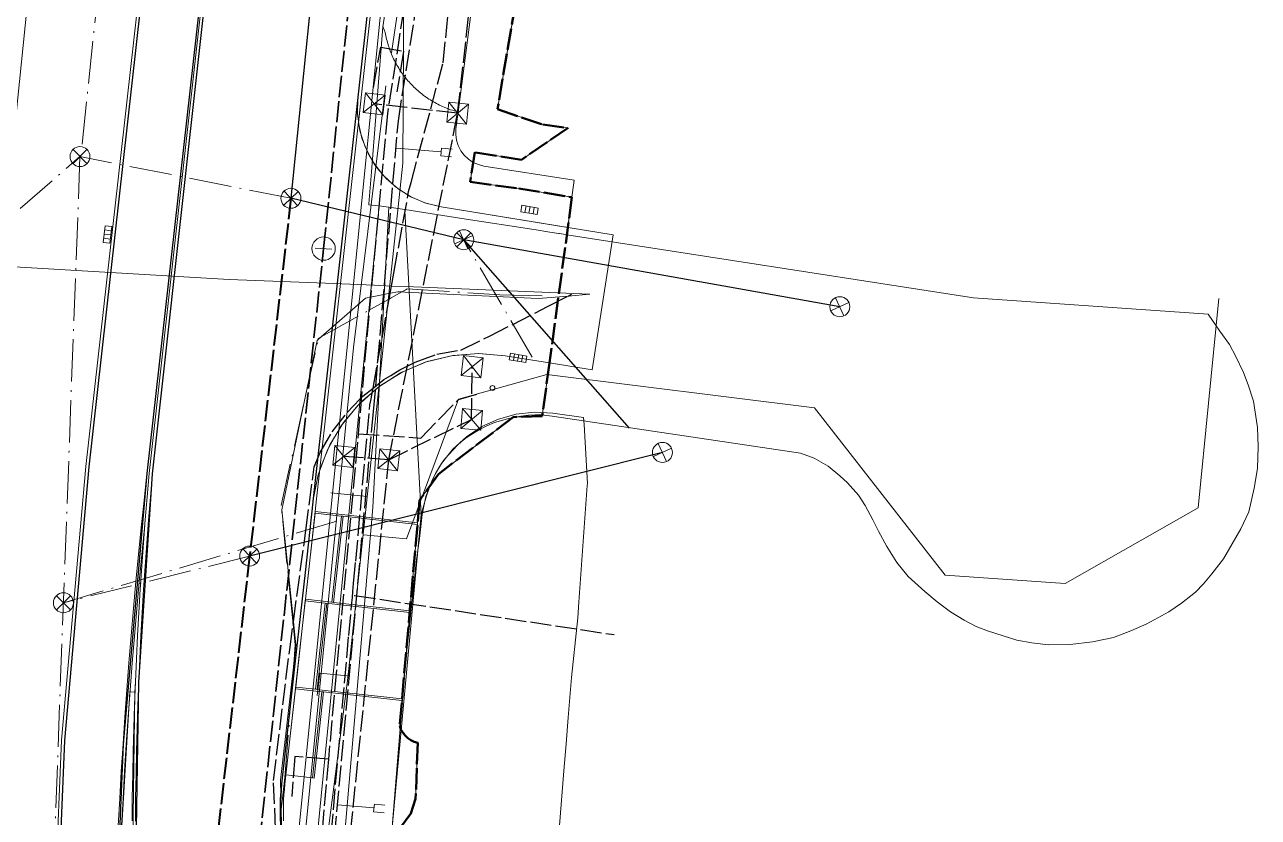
# Model space of a CAD drawing. Header units: metres. Extents: x 105014 to 106600, y 111320 to 118425.
# Drawn here: x 105942.9 to 106016.9, y 114890.5 to 114938.1 of the extents above; entities that cross this region are included whole.
import ezdxf

# ---------------------------------------------------------------- set-up
doc = ezdxf.new("R2010")
doc.units = ezdxf.units.M
doc.linetypes.add('DASHDOT', pattern=[3.556, 2.54, -0.508, 0, -0.508])
doc.linetypes.add('DASHED', pattern=[1.524, 1.27, -0.254])
for name, color, linetype, lineweight in [('00-BASE-LIMITE', 7, 'DASHED', 50), ('00-BASE-UE', 42, 'DASHED', 25), ('10-PAV-BOCACALLE', 9, 'CONTINUOUS', 13), ('10-PAV-CALZADA-BRT', 12, 'CONTINUOUS', 30), ('10-PAV-CALZADA-MIXTA', 8, 'CONTINUOUS', 30), ('10-PAV-SARDINEL', 252, 'CONTINUOUS', 13), ('20-EP-ZONA-DURA', 253, 'CONTINUOUS', 13), ('20-EP-ZONA-VERDE', 84, 'CONTINUOUS', 13), ('30-RED-ENEL-NODOS', 11, 'CONTINUOUS', 13), ('30-RED-ENEL-PROY', 1, 'DASHED', 25), ('30-RED-ETB-EXIST', 145, 'CONTINUOUS', 13), ('30-RED-ETB-PROY', 5, 'DASHED', 25), ('30-RED-VANTI-EXIST', 52, 'CONTINUOUS', 13), ('30-RED-VANTI-PROY', 2, 'DASHED', 25), ('30-RED-VANTI-RETIRO', 8, 'DASHDOT', 13), ('35-RH-ACUE-DOMICILIARIA', 152, 'CONTINUOUS', 9), ('35-RH-ACUE-MENOR-EXIST', 151, 'CONTINUOUS', 13), ('35-RH-ACUE-MENOR-PROY', 5, 'DASHED', 25), ('35-RH-PLUV-COLECTOR', 96, 'CONTINUOUS', 30), ('35-RH-PLUV-INTERCEPTOR', 3, 'DASHED', 40), ('35-RH-PLUV-NODOS', 94, 'CONTINUOUS', 13), ('35-RH-PLUV-RETIRO', 8, 'DASHDOT', 13), ('36-RH-SAN-COLECTOR-PROY', 6, 'DASHED', 35), ('36-RH-SAN-POZOS', 216, 'CONTINUOUS', 13), ('60-PREDIAL-LOTE', 42, 'CONTINUOUS', 13)]:
    doc.layers.add(name, color=color, linetype=linetype, lineweight=lineweight)

# ---------------------------------------------------------------- blocks, each defined once
blk = doc.blocks.new('CAJA_ENEL')
for p, q in [((-0.6, -0.6), (0.6, 0.6)), ((-0.6, 0.6), (0.6, -0.6))]:
    blk.add_line(p, q)
blk.add_lwpolyline([(-0.6, -0.6), (0.6, -0.6), (0.6, 0.6), (-0.6, 0.6)], close=True)
blk = doc.blocks.new('POSTE')
blk.add_circle((0, 0), 0.15)
blk = doc.blocks.new('POZO_SAN')
for p, q in [((-0.5, 0), (0.5, 0)), ((0, -0.5), (0, 0.5))]:
    blk.add_line(p, q)
blk.add_circle((0, 0), 0.7)
blk = doc.blocks.new('SUMIDERO')
for p, q in [((-0.25, -0.2), (-0.25, 0.2)), ((0, -0.2), (0, 0.2)), ((0.25, -0.2), (0.25, 0.2))]:
    blk.add_line(p, q)
blk.add_lwpolyline([(-0.5, -0.2), (0.5, -0.2), (0.5, 0.2), (-0.5, 0.2)], close=True)
blk = doc.blocks.new('POZO_PLUV')
for p, q in [((-0.42, -0.42), (0.42, 0.42)), ((-0.42, 0.42), (0.42, -0.42))]:
    blk.add_line(p, q)
blk.add_circle((0, 0), 0.6)

msp = doc.modelspace()

# ---------------------------------------------------------------- linework, layer by layer
at = {"layer": '00-BASE-LIMITE'}
msp.add_lwpolyline([(105973.1037, 114943.8389), (105971.2579, 114933.0043), (105973.9923, 114932.0825), (105975.4977, 114931.8835), (105972.7101, 114929.9781), (105969.9039, 114930.4219), (105969.6245, 114928.6459), (105972.5383, 114928.2453), (105975.7327, 114927.7261), (105974.3795, 114917.7875), (105973.9447, 114914.5945), (105972.2079, 114914.5357), (105967.7153, 114911.1183), (105966.5853, 114909.5459), (105965.3901, 114896.0117), (105965.4664, 114895.8017), (105965.5745, 114895.6061), (105965.7115, 114895.4296), (105965.8743, 114895.2765), (105966.0588, 114895.1505), (105966.2606, 114895.0547), (105966.4749, 114894.9913), (105966.3485, 114891.6383), (105966.0645, 114890.7467), (105965.4481, 114889.9151)], dxfattribs=at)
at = {"layer": '00-BASE-UE'}
msp.add_lwpolyline([(105973.1037, 114943.8389), (105971.2579, 114933.0043), (105973.9923, 114932.0825), (105975.4977, 114931.8835), (105972.7101, 114929.9781), (105969.9039, 114930.4219), (105969.6245, 114928.6459), (105972.5383, 114928.2453), (105975.7327, 114927.7261), (105974.3795, 114917.7875), (105973.9447, 114914.5945), (105972.2079, 114914.5357), (105967.7153, 114911.1183), (105966.5853, 114909.5459), (105965.3901, 114896.0117), (105965.4664, 114895.8017), (105965.5745, 114895.6061), (105965.7115, 114895.4296), (105965.8743, 114895.2765), (105966.0588, 114895.1505), (105966.2606, 114895.0547), (105966.4749, 114894.9913), (105966.3485, 114891.6383), (105966.0645, 114890.7467), (105965.4481, 114889.9151)], dxfattribs=at)
at = {"layer": '10-PAV-BOCACALLE'}
msp.add_lwpolyline([(105978.2133, 114925.4732), (105976.9391, 114917.3722), (105974.3795, 114917.7875), (105971.7211, 114918.2185), (105970.1095, 114918.3474), (105968.4982, 114918.2149), (105966.9293, 114917.8245), (105965.4439, 114917.1864), (105964.0806, 114916.3172), (105962.8753, 114915.2397), (105961.8593, 114913.9821), (105961.0593, 114912.5772), (105960.4961, 114911.0617), (105960.1845, 114909.4753), (105962.8784, 114933.7144), (105962.8549, 114932.7041), (105963.0013, 114931.7043), (105963.3135, 114930.7431), (105963.7825, 114929.848), (105964.3951, 114929.0443), (105965.1338, 114928.3548), (105965.9778, 114927.7991), (105966.9031, 114927.3929), (105967.8835, 114927.1477), (105978.2133, 114925.4732)], close=True, dxfattribs=at)
at = {"layer": '10-PAV-CALZADA-BRT'}
for points in [[(105943.0639, 114791.6501), (105944.6101, 114878.6713), (105945.2908, 114895.1367), (105946.7457, 114911.5519), (105951.9033, 114957.4321)], [(105955.3813, 114957.0411), (105950.2237, 114911.1609), (105948.7834, 114894.9099), (105948.1097, 114878.6091), (105945.6995, 114742.9863)]]:
    msp.add_lwpolyline(points, dxfattribs=at)
at = {"layer": '10-PAV-CALZADA-MIXTA'}
for points in [[(105945.9309, 114741.9365), (105947.6697, 114839.7847), (105948.0225, 114850.4622), (105948.7011, 114861.1239), (105949.4005, 114873.6193), (105949.5411, 114886.1335), (105949.7259, 114898.6418), (105950.5577, 114911.1237), (105955.2049, 114952.9367)], [(105964.8951, 114951.8597), (105962.8805, 114933.7333), (105962.8784, 114933.7144), (105960.1845, 114909.4753), (105960.1819, 114909.4519), (105959.7117, 114905.2213), (105959.2416, 114900.9917), (105958.3013, 114892.5309), (105958.2112, 114891.0988), (105958.2583, 114889.6647), (105955.7336, 114860.5808), (105955.181, 114859.1897), (105954.8059, 114857.7406), (105954.6141, 114856.2561), (105954.1663, 114847.9689), (105953.9187, 114839.6734), (105952.1799, 114741.8251)]]:
    msp.add_lwpolyline(points, dxfattribs=at)
at = {"layer": '10-PAV-SARDINEL'}
for points in [[(105945.6995, 114742.9863), (105948.1097, 114878.6091), (105948.1425, 114880.2404), (105948.183, 114881.8715), (105948.2312, 114883.5024), (105948.2871, 114885.1331), (105948.3506, 114886.7635), (105948.4218, 114888.3935), (105948.5007, 114890.0232), (105948.5873, 114891.6526), (105948.6815, 114893.2815), (105948.7834, 114894.9099), (105948.893, 114896.5378), (105949.0102, 114898.1652), (105949.1351, 114899.7921), (105949.2677, 114901.4183), (105949.4079, 114903.0439), (105949.5558, 114904.6688), (105949.7113, 114906.293), (105949.8744, 114907.9164), (105950.0453, 114909.5391), (105950.2237, 114911.1609), (105955.3813, 114957.0411)], [(105955.0061, 114952.9588), (105950.3587, 114911.1437), (105950.2342, 114909.7565), (105950.1177, 114908.3701), (105950.1015, 114908.1628), (105950.0734, 114907.896), (105949.9104, 114906.2735), (105949.755, 114904.6502), (105949.6072, 114903.0263), (105949.467, 114901.4016), (105949.3345, 114899.7763), (105949.2097, 114898.1504), (105949.0925, 114896.5239), (105948.983, 114894.897), (105948.8812, 114893.2695), (105948.787, 114891.6416), (105948.7005, 114890.0131)], [(105949.3308, 114890.305), (105949.3433, 114891.6962), (105949.3639, 114893.0873), (105949.3924, 114894.4783), (105949.429, 114895.8691), (105949.4735, 114897.2596), (105949.5261, 114898.6499), (105949.5867, 114900.0399), (105949.6552, 114901.4294), (105949.7317, 114902.8186), (105949.8163, 114904.2073), (105949.9088, 114905.5955), (105950.0093, 114906.9831), (105950.1177, 114908.3701), (105950.2342, 114909.7565), (105950.3587, 114911.1437), (105955.0061, 114952.9588)], [(105955.2049, 114952.9367), (105950.5577, 114911.1237), (105950.4334, 114909.7392), (105950.317, 114908.3539), (105950.2087, 114906.968), (105950.1082, 114905.5816), (105950.0158, 114904.1945), (105949.9314, 114902.807), (105949.8549, 114901.419), (105949.7864, 114900.0306), (105949.7259, 114898.6418), (105949.6734, 114897.2526), (105949.6289, 114895.8632), (105949.5924, 114894.4736), (105949.5638, 114893.0838), (105949.5433, 114891.6938), (105949.5308, 114890.3038)], [(105958.2204, 114890.3015), (105958.2116, 114890.6204), (105958.2096, 114890.9393), (105958.2144, 114891.2583), (105958.226, 114891.5771), (105958.2443, 114891.8955), (105958.2694, 114892.2135), (105958.3013, 114892.5309), (105959.2416, 114900.9917), (105959.7117, 114905.2213), (105960.1819, 114909.4519), (105960.1845, 114909.4753), (105962.8784, 114933.7144), (105962.8805, 114933.7333), (105964.8951, 114951.8597)], [(105965.0939, 114951.8376), (105963.0793, 114933.7112), (105963.0772, 114933.6923), (105960.3833, 114909.4532), (105960.3807, 114909.4298), (105959.9105, 114905.1992), (105959.4404, 114900.9696), (105958.5002, 114892.5099), (105958.4687, 114892.1963), (105958.4439, 114891.8825), (105958.4258, 114891.5678), (105958.4144, 114891.2527), (105958.4096, 114890.9376), (105958.4116, 114890.6259), (105958.4117, 114890.6216), (105958.4202, 114890.3113)]]:
    msp.add_lwpolyline(points, dxfattribs=at)
at = {"layer": '20-EP-ZONA-DURA'}
for points in [[(105973.1037, 114943.8389), (105971.2579, 114933.0043), (105973.9923, 114932.0825), (105975.4977, 114931.8835), (105972.7101, 114929.9781), (105969.9039, 114930.4219), (105969.6245, 114928.6459), (105972.5383, 114928.2453), (105975.7327, 114927.7261), (105975.4862, 114925.9153), (105967.8835, 114927.1477), (105966.965, 114927.3721), (105966.0932, 114927.738), (105965.2898, 114928.2363), (105964.5745, 114928.8547), (105963.9653, 114929.5777), (105963.4772, 114930.3875), (105963.1224, 114931.2639), (105962.9097, 114932.1851), (105963.0772, 114933.6923), (105963.0793, 114933.7112), (105963.5987, 114938.3843)], [(105958.4202, 114890.3113), (105958.4117, 114890.6216), (105958.4116, 114890.6259), (105958.4096, 114890.9376), (105958.4144, 114891.2527), (105958.4258, 114891.5678), (105958.4439, 114891.8825), (105958.4687, 114892.1963), (105958.5002, 114892.5099), (105958.5623, 114893.0681), (105960.1526, 114892.8913), (105960.2519, 114892.8803), (105960.8257, 114898.0485), (105965.5239, 114897.5267), (105965.3901, 114896.0117), (105965.4664, 114895.8017), (105965.5745, 114895.6061), (105965.7115, 114895.4296), (105965.8743, 114895.2765), (105966.0588, 114895.1505), (105966.2606, 114895.0547), (105966.4749, 114894.9913), (105966.4749, 114894.9913), (105966.3485, 114891.6383), (105966.0645, 114890.7467), (105965.4481, 114889.9151)]]:
    msp.add_lwpolyline(points, dxfattribs=at)
for points in [[(105966.5853, 114909.5459), (105966.4654, 114908.1879), (105961.9089, 114908.6941), (105960.3185, 114908.8705), (105960.3807, 114909.4298), (105960.3833, 114909.4532), (105960.6004, 114911.4063), (105961.1996, 114912.8649), (105962.0206, 114914.2111), (105963.043, 114915.4115), (105964.2414, 114916.4363), (105965.586, 114917.26), (105967.0434, 114917.862), (105968.5773, 114918.2275), (105970.1495, 114918.3473), (105971.7211, 114918.2185), (105974.3795, 114917.7875), (105973.9447, 114914.5945), (105972.2079, 114914.5357), (105967.7153, 114911.1183), (105966.5853, 114909.5459)], [(105966.4566, 114908.0883), (105965.9989, 114902.9059), (105961.4227, 114903.4153), (105961.9967, 114908.5835), (105966.4566, 114908.0883)], [(105949.5261, 114898.6499), (105949.5017, 114898.0295), (105949.2023, 114898.0515), (105949.2097, 114898.1504), (105949.3345, 114899.7763), (105949.467, 114901.4016), (105949.6072, 114903.0263), (105949.755, 114904.6502), (105949.9104, 114906.2735), (105950.0734, 114907.896), (105950.1015, 114908.1628), (105950.0093, 114906.9831), (105949.9088, 114905.5955), (105949.8163, 114904.2073), (105949.7317, 114902.8186), (105949.6552, 114901.4294), (105949.5867, 114900.0399), (105949.5261, 114898.6499)], [(105965.9901, 114902.8063), (105965.5327, 114897.6263), (105960.7379, 114898.1589), (105960.4393, 114898.1921), (105961.0145, 114903.3602), (105961.3127, 114903.3271), (105965.9901, 114902.8063)]]:
    msp.add_lwpolyline(points, close=True, dxfattribs=at)
at = {"layer": '20-EP-ZONA-VERDE'}
msp.add_lwpolyline([(105951.7045, 114957.4545), (105946.5469, 114911.5741), (105945.0912, 114895.1497), (105944.4103, 114878.6749), (105943.8169, 114845.2825), (105941.3995, 114845.3259), (105936.9567, 114845.4053), (105936.9169, 114845.4061), (105937.9396, 114874.1546), (105939.7159, 114902.8664), (105942.2445, 114931.5217), (105946.2911, 114971.2081)], dxfattribs=at)
for points in [[(105961.8974, 114908.5946), (105961.3235, 114903.4264), (105959.7333, 114903.6035), (105960.3075, 114908.7713), (105961.8974, 114908.5946)], [(105961.9089, 114908.6941), (105966.4677, 114908.1877), (105966.4567, 114908.0883), (105961.9967, 114908.5835), (105961.8974, 114908.5946), (105960.3075, 114908.7713), (105960.3185, 114908.8705), (105961.9089, 114908.6941)], [(105961.9967, 114908.5835), (105961.4227, 114903.4153), (105961.3235, 114903.4264), (105961.8974, 114908.5946), (105961.9967, 114908.5835)], [(105960.9153, 114903.3713), (105960.3401, 114898.2031), (105959.1477, 114898.3355), (105959.7221, 114903.5041), (105960.9153, 114903.3713)], [(105961.3235, 114903.4264), (105961.4227, 114903.4153), (105965.9991, 114902.9059), (105965.9901, 114902.8063), (105961.3127, 114903.3271), (105961.0145, 114903.3602), (105960.9153, 114903.3713), (105959.7221, 114903.5041), (105959.7333, 114903.6035), (105961.3235, 114903.4264)], [(105961.0145, 114903.3602), (105960.4393, 114898.1921), (105960.3401, 114898.2031), (105960.9153, 114903.3713), (105961.0145, 114903.3602)], [(105949.5017, 114898.0295), (105949.3411, 114886.1313), (105949.2006, 114873.6255), (105948.5017, 114861.1395), (105948.2353, 114857.5287), (105947.9351, 114857.5341), (105948.3095, 114878.6055), (105948.6192, 114888.3349), (105949.2023, 114898.0515), (105949.5017, 114898.0295)], [(105960.7266, 114898.0595), (105960.1526, 114892.8913), (105958.5623, 114893.0681), (105959.1367, 114898.2361), (105960.7266, 114898.0595)], [(105960.3401, 114898.2031), (105960.4393, 114898.1921), (105960.7379, 114898.1589), (105965.5327, 114897.6263), (105965.5239, 114897.5267), (105960.8257, 114898.0485), (105960.7266, 114898.0595), (105959.1367, 114898.2361), (105959.1477, 114898.3355), (105960.3401, 114898.2031)], [(105960.8257, 114898.0485), (105960.2519, 114892.8803), (105960.1526, 114892.8913), (105960.7266, 114898.0595), (105960.8257, 114898.0485)]]:
    msp.add_lwpolyline(points, close=True, dxfattribs=at)
at = {"layer": '30-RED-ENEL-PROY'}
for points in [[(105968.8705, 114932.7669), (105971.9891, 114960.4377)], [(105968.8705, 114932.7669), (105963.8621, 114933.3279)], [(105964.7339, 114911.9807), (105968.8705, 114932.7669)], [(105969.7095, 114914.3987), (105969.7443, 114917.5595)], [(105964.7339, 114911.9807), (105969.7095, 114914.3987)], [(105964.7339, 114911.9807), (105962.0355, 114912.1779)], [(105962.4405, 114889.6021), (105964.7339, 114911.9807)]]:
    msp.add_lwpolyline(points, dxfattribs=at)
at = {"layer": '30-RED-ETB-EXIST'}
for points in [[(105964.9, 114936.395), (105969.278, 114965.979), (105969.586, 114968.159), (105970.019, 114979.214)], [(105954.03, 114804.428), (105953.948, 114804.432), (105956.57, 114854.091), (105958.734, 114875.253), (105958.417, 114876.404), (105962.618, 114918.707), (105964.552, 114934.4)]]:
    msp.add_lwpolyline(points, dxfattribs=at)
at = {"layer": '30-RED-ETB-PROY'}
msp.add_lwpolyline([(105963.814, 114934.307), (105964.254, 114936.727), (105965.629, 114936.481), (105965.22, 114934.051)], dxfattribs=at)
at = {"layer": '30-RED-VANTI-EXIST'}
for points in [[(105932.1855, 114923.9885), (105940.8887, 114923.6251), (105955.1477, 114922.7821), (105960.9313, 114922.5633), (105963.8593, 114922.4411)], [(105963.8593, 114922.4411), (105964.8992, 114922.3977)], [(105964.8992, 114922.3977), (105965.7461, 114922.3623)], [(105965.7461, 114922.3623), (105976.7971, 114921.9011), (105975.4979, 114921.7976)], [(105963.7183, 114921.752), (105963.3481, 114921.6801), (105960.6779, 114919.3453)], [(105963.7444, 114921.757), (105963.7183, 114921.752)], [(105964.8209, 114921.966), (105963.7444, 114921.757)], [(105965.5209, 114922.0436), (105965.2801, 114922.0551), (105964.8209, 114921.966)], [(105965.6912, 114922.0355), (105965.5209, 114922.0436)], [(105975.4979, 114921.7976), (105973.6981, 114921.6541), (105965.6912, 114922.0355)], [(105960.6779, 114919.3453), (105960.4917, 114919.1824)], [(105960.4917, 114919.1824), (105960.4305, 114919.1289), (105959.7648, 114915.9172)], [(105959.7648, 114915.9172), (105958.3233, 114908.9625), (105959.0145, 114902.2678)], [(105959.0145, 114902.2678), (105959.1595, 114900.8631), (105959.0289, 114899.7063)], [(105959.0289, 114899.7063), (105958.2447, 114892.7575), (105958.2835, 114890.9809)], [(105958.2835, 114890.9809), (105958.4141, 114885.0071), (105957.8861, 114878.5201), (105956.4093, 114869.9565)]]:
    msp.add_lwpolyline(points, dxfattribs=at)
at = {"layer": '30-RED-VANTI-PROY'}
for points in [[(105966.0751, 114928.6178), (105967.9937, 114935.7805), (105972.0583, 114974.4819), (105972.0475, 114974.483)], [(105965.0393, 114923.1705), (105965.9271, 114928.0655), (105966.0751, 114928.6178)], [(105964.8992, 114922.3977), (105965.0393, 114923.1705)], [(105964.8209, 114921.966), (105964.8992, 114922.3977)], [(105963.7892, 114916.2776), (105964.7579, 114921.6185)], [(105964.7579, 114921.6185), (105964.7719, 114921.6961)], [(105964.7719, 114921.6961), (105964.8209, 114921.966)], [(105974.3093, 114921.1905), (105975.4979, 114921.7976)], [(105975.4979, 114921.7976), (105975.7115, 114921.9067)], [(105964.8515, 114917.0371), (105965.3905, 114917.3635), (105966.3263, 114917.8321), (105967.6119, 114918.3033), (105969.0667, 114918.5589), (105970.7779, 114919.3867), (105974.3093, 114921.1905)], [(105963.7892, 114916.2776), (105964.4379, 114916.7867), (105964.8515, 114917.0371)], [(105959.0145, 114902.2678), (105959.7553, 114907.7387), (105960.2569, 114911.5507), (105960.6205, 114912.4079), (105961.3377, 114913.6551), (105962.2289, 114914.8057), (105962.995, 114915.6063)], [(105962.995, 114915.6063), (105963.1797, 114915.7993), (105963.7892, 114916.2776)], [(105963.6535, 114915.5291), (105963.7892, 114916.2776)], [(105962.6279, 114904.5535), (105962.7543, 114905.8887), (105963.6081, 114915.2789), (105963.6535, 114915.5291)], [(105962.5821, 114904.0694), (105962.6279, 114904.5535)], [(105962.5485, 114903.7144), (105962.5821, 114904.0694)], [(105962.6629, 114903.8383), (105962.6863, 114903.8348)], [(105962.6863, 114903.8348), (105978.2685, 114901.4835)], [(105957.5495, 114869.8349), (105957.8969, 114873.0497), (105960.4095, 114883.8273), (105961.0101, 114886.4233), (105962.3323, 114901.4293), (105962.502, 114903.2234)], [(105962.502, 114903.2234), (105962.5485, 114903.7144)], [(105958.9943, 114902.1189), (105959.0145, 114902.2678)], [(105957.0551, 114880.1899), (105957.5137, 114884.8041), (105957.9465, 114889.8113), (105957.8163, 114892.7417), (105958.7885, 114900.5993), (105958.9943, 114902.1189)]]:
    msp.add_lwpolyline(points, dxfattribs=at)
at = {"layer": '30-RED-VANTI-RETIRO'}
for points in [[(105963.6141, 114920.9812), (105964.7579, 114921.6185)], [(105964.7579, 114921.6185), (105964.8863, 114921.6901)], [(105964.8863, 114921.6901), (105965.5209, 114922.0436)], [(105965.5209, 114922.0436), (105965.7103, 114922.1492)], [(105965.7103, 114922.1492), (105965.8401, 114922.2215), (105971.3975, 114921.8741), (105974.0717, 114921.8171)], [(105960.6779, 114919.3453), (105963.6141, 114920.9812)], [(105960.4917, 114919.1824), (105960.5067, 114919.2499), (105960.6779, 114919.3453)], [(105959.7648, 114915.9172), (105960.4917, 114919.1824)], [(105958.9943, 114902.1189), (105958.2749, 114909.2247), (105959.7648, 114915.9172)], [(105959.0289, 114899.7063), (105959.1197, 114900.8803), (105958.9943, 114902.1189)], [(105958.2835, 114890.9809), (105958.5043, 114892.9199), (105959.0289, 114899.7063)], [(105957.0551, 114880.1899), (105958.2835, 114890.9809)]]:
    msp.add_lwpolyline(points, dxfattribs=at)
at = {"layer": '35-RH-ACUE-DOMICILIARIA'}
for points in [[(105967.8807, 114930.4417), (105965.1706, 114930.6656)], [(105968.4925, 114930.1452), (105967.8562, 114930.2137), (105967.9053, 114930.6698), (105968.5416, 114930.6012)], [(105963.8464, 114891.0851), (105961.6581, 114891.2679)], [(105964.4582, 114890.7886), (105963.8219, 114890.8571), (105963.871, 114891.3131), (105964.5073, 114891.2446)]]:
    msp.add_lwpolyline(points, dxfattribs=at)
at = {"layer": '35-RH-ACUE-MENOR-EXIST'}
for points in [[(105956.4979, 114861.361), (105967.6691, 114972.9304)], [(105965.5823, 114929.7758), (105965.6536, 114944.1161)], [(105962.2768, 114898.8952), (105965.5823, 114929.7758)], [(105963.2164, 114907.4812), (105965.7976, 114907.2291), (105968.9226, 114915.6097), (105974.2214, 114917.0946), (105990.2959, 114915.0958), (105998.1262, 114905.0498), (106005.3256, 114904.5441), (106013.3209, 114909.0893), (106014.5561, 114921.6572)], [(105963.4418, 114909.7792), (105961.2645, 114909.9928)], [(105957.1436, 114858.8705), (105962.2768, 114898.8952)], [(105960.5891, 114899.1705), (105960.4457, 114897.8419)], [(105962.2593, 114899.0072), (105960.5893, 114899.1772)]]:
    msp.add_lwpolyline(points, dxfattribs=at)
at = {"layer": '35-RH-ACUE-MENOR-PROY'}
for points in [[(105964.4281, 114859.9806), (105963.1619, 114860.1087), (105961.464, 114860.1814), (105960.1439, 114860.2562), (105958.759, 114860.3469), (105959.0731, 114863.688), (105961.3415, 114887.8176), (105963.8228, 114914.8744), (105965.3103, 114932.3053), (105971.5245, 114972.0407), (105973.0398, 114981.7298), (105973.2542, 115003.8728), (105972.442, 115025.2166), (105967.1699, 115045.6562), (105955.6203, 115091.3241)], [(105964.8143, 115053.0433), (105966.7025, 115045.5782), (105971.9145, 115025.3718), (105972.7254, 115004.0277), (105972.4833, 114982.678), (105970.8412, 114972.1984), (105964.6508, 114932.7555), (105961.1114, 114894.0063), (105960.3661, 114885.5294), (105960.2747, 114884.4627), (105958.0628, 114859.3804), (105956.652, 114858.1921), (105955.4402, 114835.3395), (105954.5265, 114816.3428), (105954.2284, 114812.4868)], [(105962.8961, 114913.5334), (105966.6579, 114913.2749), (105968.9131, 114915.5839), (105970.0253, 114915.9187)], [(105961.1114, 114894.0063), (105959.1053, 114894.1691), (105958.9089, 114891.7686)]]:
    msp.add_lwpolyline(points, dxfattribs=at)
at = {"layer": '35-RH-PLUV-COLECTOR'}
for points in [[(105962.1141, 114959.7656), (105958.8618, 114927.6617)], [(105962.1141, 114959.7656), (105958.8618, 114927.6617)], [(105991.807, 114921.157), (105969.2352, 114925.1739), (105958.8618, 114927.6617)], [(105979.1864, 114913.8701), (105969.2352, 114925.1739)], [(105981.1617, 114912.4145), (105956.3859, 114906.1999)]]:
    msp.add_lwpolyline(points, dxfattribs=at)
at = {"layer": '35-RH-PLUV-INTERCEPTOR'}
for points in [[(105958.8618, 114927.6617), (105956.3859, 114906.1999)], [(105958.8618, 114927.6617), (105956.3859, 114906.1999)], [(105956.3859, 114906.1999), (105953.557, 114881.6788)], [(105956.3859, 114906.1999), (105953.557, 114881.6788)]]:
    msp.add_lwpolyline(points, dxfattribs=at)
at = {"layer": '35-RH-PLUV-RETIRO'}
for points in [[(105946.325, 114930.9169), (105955.4161, 115017.1828)], [(105939.8555, 114924.6545), (105946.2021, 114930.1641)], [(105946.2021, 114930.1641), (105944.3431, 114880.1789)], [(105958.8618, 114927.6617), (105946.2021, 114930.1641)], [(105973.3465, 114918.1326), (105969.2352, 114925.1739)], [(105961.6153, 114908.2954), (105945.2066, 114903.3957)], [(105956.3859, 114906.1999), (105945.2066, 114903.3957)]]:
    msp.add_lwpolyline(points, dxfattribs=at)
at = {"layer": '36-RH-SAN-COLECTOR-PROY'}
for points in [[(105960.8238, 114924.6413), (105965.8542, 114973.2659)], [(105955.6719, 114876.8624), (105960.8238, 114924.6413)]]:
    msp.add_lwpolyline(points, dxfattribs=at)
at = {"layer": '60-PREDIAL-LOTE'}
for points in [[(105971.7549, 114954.9549), (105968.9005, 114932.8381), (105968.9005, 114932.8381), (105968.8482, 114932.8503), (105968.7545, 114932.8815), (105968.6529, 114932.9049), (105968.5514, 114932.9441), (105968.4498, 114932.9753), (105968.356, 114933.0065), (105968.2545, 114933.0456), (105968.1607, 114933.0846), (105968.067, 114933.1237), (105967.9654, 114933.1706), (105967.8717, 114933.2095), (105967.7779, 114933.2565), (105967.6842, 114933.3034), (105967.5904, 114933.3503), (105967.5044, 114933.405), (105967.4107, 114933.4518), (105967.317, 114933.5065), (105967.2309, 114933.5612), (105967.1451, 114933.6159), (105967.0592, 114933.6783), (105966.9732, 114933.7331), (105966.8873, 114933.7956), (105966.8014, 114933.8581), (105966.7153, 114933.9206), (105966.6373, 114933.9909), (105966.5592, 114934.0534), (105966.4811, 114934.1237), (105966.4029, 114934.194), (105966.3248, 114934.2643), (105966.2467, 114934.3347), (105966.1764, 114934.4128), (105966.0982, 114934.4831), (105966.0279, 114934.5612), (105965.9576, 114934.6393), (105965.8874, 114934.7175), (105965.8249, 114934.7956), (105965.7545, 114934.8737), (105965.692, 114934.9597), (105965.6295, 114935.0378), (105965.567, 114935.1237), (105965.5045, 114935.2097), (105965.442, 114935.2956), (105965.3873, 114935.3815), (105965.3326, 114935.4753), (105965.2779, 114935.5612), (105965.2233, 114935.655), (105965.1764, 114935.7409), (105965.1217, 114935.8347), (105965.0748, 114935.9284), (105965.028, 114936.0222), (105964.9889, 114936.1159), (105964.942, 114936.2097), (105964.9029, 114936.3112), (105964.8639, 114936.405), (105964.8248, 114936.4987), (105964.7858, 114936.6003), (105964.7545, 114936.7018), (105964.7233, 114936.7956), (105964.692, 114936.8972), (105964.6608, 114936.9987), (105964.6296, 114937.1003), (105964.6061, 114937.2018), (105964.5827, 114937.3034), (105964.5592, 114937.405), (105964.5358, 114937.5065), (105964.5203, 114937.6081), (105964.39, 114937.9373), (105964.3873, 114937.944), (105964.9264, 114941.4987)], [(105964.782, 114887.9693), (105965.5426, 114897.3268), (105965.7475, 114899.848), (105965.86, 114900.9045), (105966.1411, 114903.545), (105966.2808, 114904.8557), (105966.3844, 114905.83), (105966.5701, 114907.2577), (105966.7494, 114908.6863), (105966.9696, 114909.765), (105967.3562, 114910.7958), (105967.6699, 114911.3486), (105967.8996, 114911.7532), (105968.5865, 114912.6137), (105969.3997, 114913.3558), (105970.3193, 114913.9612), (105971.3223, 114914.4149), (105972.3842, 114914.7058), (105973.4784, 114914.8265), (105974.5781, 114914.7743), (105976.4308, 114914.5042), (105976.4308, 114914.5042), (105976.4546, 114914.0909), (105976.6583, 114910.5549), (105976.6491, 114910.4257), (105976.1521, 114903.4322), (105976.0849, 114902.486), (105975.8038, 114899.8459), (105975.7045, 114898.9134), (105975.5097, 114896.5168), (105975.3815, 114894.9393), (105975.249, 114893.3086), (105974.716, 114886.7513)]]:
    msp.add_lwpolyline(points, dxfattribs=at)
for points in [[(105975.43, 114925.5034), (105975.426, 114925.4739), (105975.3917, 114925.4792), (105975.3454, 114925.4864), (105974.9865, 114925.5421), (105974.9209, 114925.5523), (105974.2841, 114925.6512), (105973.5723, 114925.7617), (105969.1114, 114926.4544), (105965.6984, 114926.9844), (105965.6952, 114926.9849), (105964.7358, 114927.1259), (105964.736, 114927.1297), (105964.71, 114927.1328), (105964.1503, 114927.2001), (105963.5349, 114927.2662), (105963.5404, 114927.3236), (105963.6948, 114929.2579), (105964.3873, 114937.944), (105964.39, 114937.9373), (105964.5203, 114937.6081), (105964.5358, 114937.5065), (105964.5592, 114937.405), (105964.5827, 114937.3034), (105964.6061, 114937.2018), (105964.6296, 114937.1003), (105964.6608, 114936.9987), (105964.692, 114936.8972), (105964.7233, 114936.7956), (105964.7545, 114936.7018), (105964.7858, 114936.6003), (105964.8248, 114936.4987), (105964.8639, 114936.405), (105964.9029, 114936.3112), (105964.942, 114936.2097), (105964.9889, 114936.1159), (105965.028, 114936.0222), (105965.0748, 114935.9284), (105965.1217, 114935.8347), (105965.1764, 114935.7409), (105965.2233, 114935.655), (105965.2779, 114935.5612), (105965.3326, 114935.4753), (105965.3873, 114935.3815), (105965.442, 114935.2956), (105965.5045, 114935.2097), (105965.567, 114935.1237), (105965.6295, 114935.0378), (105965.692, 114934.9597), (105965.7545, 114934.8737), (105965.8249, 114934.7956), (105965.8874, 114934.7175), (105965.9576, 114934.6393), (105966.0279, 114934.5612), (105966.0982, 114934.4831), (105966.1764, 114934.4128), (105966.2467, 114934.3347), (105966.3248, 114934.2643), (105966.4029, 114934.194), (105966.4811, 114934.1237), (105966.5592, 114934.0534), (105966.6373, 114933.9909), (105966.7153, 114933.9206), (105966.8014, 114933.8581), (105966.8873, 114933.7956), (105966.9732, 114933.7331), (105967.0592, 114933.6783), (105967.1451, 114933.6159), (105967.2309, 114933.5612), (105967.317, 114933.5065), (105967.4107, 114933.4518), (105967.5044, 114933.405), (105967.5904, 114933.3503), (105967.6842, 114933.3034), (105967.7779, 114933.2565), (105967.8717, 114933.2095), (105967.9654, 114933.1706), (105968.067, 114933.1237), (105968.1607, 114933.0846), (105968.2545, 114933.0456), (105968.356, 114933.0065), (105968.4498, 114932.9753), (105968.5514, 114932.9441), (105968.6529, 114932.9049), (105968.7545, 114932.8815), (105968.8482, 114932.8503), (105968.9005, 114932.8381), (105968.7704, 114931.8309), (105968.7559, 114931.4883), (105968.8001, 114931.1481), (105968.9017, 114930.8205), (105969.0579, 114930.5152), (105969.2639, 114930.2409), (105969.5138, 114930.0059), (105969.8001, 114929.8171), (105970.1145, 114929.68), (105970.4477, 114929.5986), (105975.8731, 114928.7576), (105975.43, 114925.5034)], [(105963.7809, 114909.1149), (105960.5305, 114871.4753), (105958.7691, 114872.4641), (105964.1503, 114927.2001), (105964.7101, 114927.1329), (105964.7361, 114927.1297), (105964.7359, 114927.1259), (105963.7809, 114909.1149)], [(105965.6952, 114926.9849), (105965.6981, 114926.9294), (105966.6803, 114908.7014), (105964.7639, 114887.9666), (105961.9342, 114870.6868), (105960.7859, 114871.3318), (105960.5304, 114871.4751), (105963.7809, 114909.1149), (105964.7358, 114927.1259), (105965.6952, 114926.9849)], [(105975.426, 114925.4739), (105999.8417, 114921.6825), (106013.9076, 114920.7194), (106014.6149, 114919.6912), (106015.2018, 114918.8861), (106015.5864, 114918.169), (106016.0309, 114917.2013), (106016.3138, 114916.4624), (106016.6463, 114915.4851), (106016.878, 114913.9162), (106016.9278, 114912.7512), (106016.8811, 114911.457), (106016.6854, 114910.2804), (106016.3529, 114908.8536), (106015.8835, 114907.8372), (106014.8335, 114906.0231), (106014.1382, 114905.1297), (106013.6339, 114904.5341), (106013.1526, 114904.0301), (106012.3263, 114903.3714), (106011.547, 114902.8521), (106010.2314, 114902.1255), (106009.2839, 114901.7055), (106008.2372, 114901.3161), (106006.9666, 114901.0484), (106005.6295, 114900.888), (106004.3349, 114900.8792), (106003.3414, 114900.9988), (106002.4317, 114901.1543), (106001.6058, 114901.4056), (106000.6722, 114901.7166), (105999.9991, 114901.9706), (105999.2809, 114902.3534), (105998.455, 114902.8438), (105997.653, 114903.4539), (105996.9082, 114904.0807), (105995.9053, 114904.9763), (105995.2271, 114905.8143), (105994.6349, 114906.7765), (105994.1263, 114907.7007), (105993.7847, 114908.371), (105993.3372, 114909.2412), (105992.927, 114909.8572), (105992.2784, 114910.5876), (105991.8087, 114911.0104), (105991.1134, 114911.5819), (105990.2782, 114912.0638), (105989.4433, 114912.3716), (105974.544, 114914.5975), (105973.9012, 114914.6664), (105973.5148, 114914.6756), (105973.1242, 114914.6481), (105972.6647, 114914.5884), (105972.2731, 114914.5373), (105971.7768, 114914.4133), (105971.4413, 114914.3122), (105971.0875, 114914.202), (105970.6136, 114914.0039), (105970.177, 114913.7835), (105969.754, 114913.5258), (105969.3817, 114913.287), (105969.0922, 114913.0666), (105968.8384, 114912.8289), (105968.6054, 114912.5725), (105968.3229, 114912.2702), (105968.0469, 114911.9544), (105967.7995, 114911.5876), (105967.5499, 114911.1478), (105967.3601, 114910.7441), (105967.1635, 114910.2734), (105967.0093, 114909.8136), (105966.8864, 114909.4005), (105966.6803, 114908.7014), (105965.6981, 114926.9294), (105965.6952, 114926.9849), (105965.6984, 114926.9844), (105969.1114, 114926.4544), (105973.5723, 114925.7617), (105974.2841, 114925.6512), (105974.9209, 114925.5523), (105974.9865, 114925.5421), (105975.3454, 114925.4864), (105975.3917, 114925.4792), (105975.426, 114925.4739)]]:
    msp.add_lwpolyline(points, close=True, dxfattribs=at)

# ---------------------------------------------------------------- block references
at = {"layer": '30-RED-ENEL-NODOS'}
for name, p, rotation in [('CAJA_ENEL', (105963.862, 114933.328), 83.2), ('CAJA_ENEL', (105968.8705, 114932.7668), 84.2), ('CAJA_ENEL', (105969.7442, 114917.5595), 83.2), ('POSTE', (105970.958, 114916.281), 90.7), ('CAJA_ENEL', (105969.7094, 114914.3987), 84.7), ('CAJA_ENEL', (105962.0355, 114912.1779), 84.2), ('CAJA_ENEL', (105964.7339, 114911.9807), 84)]:
    msp.add_blockref(name, p, dxfattribs=dict(at, rotation=rotation))
at = {"layer": '35-RH-PLUV-NODOS'}
for p in [(105946.2021, 114930.1641), (105969.2352, 114925.1739), (105945.2066, 114903.3957)]:
    msp.add_blockref('POZO_PLUV', p, dxfattribs=at)
for name, p, rotation in [('POZO_PLUV', (105958.8618, 114927.6617), 268), ('POZO_PLUV', (105958.8618, 114927.6617), 268), ('SUMIDERO', (105973.184, 114926.9653), 170), ('SUMIDERO', (105973.184, 114926.9653), 170), ('SUMIDERO', (105973.184, 114926.9653), 170), ('SUMIDERO', (105947.8516, 114925.4881), 263.3), ('SUMIDERO', (105947.8516, 114925.4881), 263.3), ('SUMIDERO', (105947.8516, 114925.4881), 263.3), ('POZO_PLUV', (105969.2352, 114925.1739), 250), ('POZO_PLUV', (105991.807, 114921.157), 250), ('SUMIDERO', (105972.4977, 114918.0903), 170), ('SUMIDERO', (105972.4977, 114918.0903), 170), ('SUMIDERO', (105972.4977, 114918.0903), 170), ('POZO_PLUV', (105981.1617, 114912.4145), 250), ('POZO_PLUV', (105956.3859, 114906.1999), 268), ('POZO_PLUV', (105956.3859, 114906.1999), 268)]:
    msp.add_blockref(name, p, dxfattribs=dict(at, rotation=rotation))
at = {"layer": '36-RH-SAN-POZOS', "rotation": 267}
msp.add_blockref('POZO_SAN', (105960.8238, 114924.6413), dxfattribs=at)

doc.saveas('drawing.dxf')
